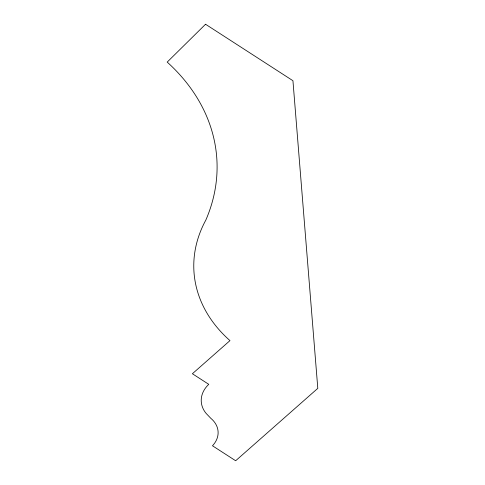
<?xml version="1.0" encoding="UTF-8"?>
<svg xmlns="http://www.w3.org/2000/svg" width="485" height="485" viewBox="0 0 485 485"><rect width="100%" height="100%" fill="white"/><g stroke="black" fill="none" stroke-linecap="round" stroke-linejoin="round"><path stroke-width="0.73" d="M205.549 24.25L167.198 62.104A221.396 167.598 -3.3 0 1 205.846 220.051A155.612 117.8 -3.3 0 0 229.975 340.615L192.387 373.741L208.768 384.326A32.968 24.959 -3.3 0 0 206.149 413.432L210.848 418.349A28.785 21.789 -3.3 0 1 212.478 445.776L235.655 460.75L317.802 388.346L292.94 80.716L205.549 24.25"/></g></svg>
